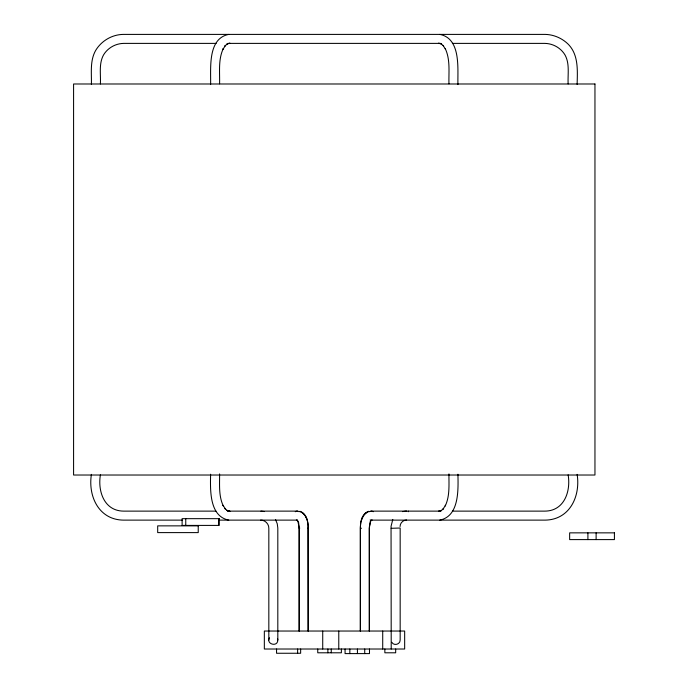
<?xml version="1.0" encoding="UTF-8"?>
<svg xmlns="http://www.w3.org/2000/svg" width="688" height="688" viewBox="0 0 688 688"><rect width="100%" height="100%" fill="white"/><g stroke="black" fill="none" stroke-linecap="round" stroke-linejoin="round"><path stroke-width="1.03" d="M408.337 511.726L408.354 511.124M400.072 526.509C400.046 523.052 403.108 519.999 406.565 520.016M275.544 519.638L277.247 523.749L277.814 528.014L277.814 640.021C277.823 647.451 265.714 644.209 269.429 637.776M370.264 521.384L369.413 526.483L369.465 631.034M362.026 518.589L360.804 522.502L360.245 528.092L360.245 631.034M392.788 519.449L391.051 526.397L391.214 649.016M362.413 517.703L364.958 513.919M370.454 521.547L370.746 520.885L369.232 528.238L369.232 631.034M361.776 519.156L362.696 517.041M365.251 513.635L368.906 511.416M364.33 514.547L365.921 512.973M402.489 511.605L406.445 511.003M307.906 528.264C308.611 522.226 306.71 513.472 299.968 511.296M368.57 511.296C361.802 513.523 360.142 521.96 360.478 528.238L360.478 631.034M228.734 34.4C207.226 38.554 211.061 68.955 210.597 84.581M229.027 43.387L230.033 43.232L226.885 44.066L227.762 43.628L224.907 45.993L225.535 45.365L223.015 49.244L223.299 48.573C218.105 59.572 219.902 72.077 219.584 83.824M439.512 511.124L438.505 511.279L441.653 510.453L440.776 510.892L443.631 508.527L443.003 509.146L445.523 505.276L445.239 505.938C449.995 495.962 448.834 484.619 448.954 473.92M439.804 520.119C459.498 516.189 458.199 489.495 457.941 474.23M361.08 528.16L360.478 528.238L361.08 528.289M299.676 528.04L299.074 528.092L299.074 631.034M391.18 528.307L400.167 528.014L400.167 640.021C400.364 644.441 393.811 646.195 391.782 642.274M216.144 43.387L123.788 43.387C115.575 43.507 107.749 47.885 103.527 54.954C98.651 63.838 100.912 74.304 100.396 83.953M227.952 43.387L440.587 43.387M452.394 43.387L544.75 43.387C552.963 43.507 560.789 47.885 565.011 54.954C569.888 63.838 567.626 74.304 568.142 83.953M215.929 511.124L123.788 511.124C104.284 511.107 97.61 491.37 100.396 474.858M227.711 511.124L297.603 511.124M370.935 511.124L440.578 511.124M452.394 511.124L544.75 511.124C564.255 511.107 570.928 491.37 568.142 474.858M182.251 520.119L123.195 520.119C98.719 519.655 87.926 496.168 91.409 474.367M218.758 520.119L297.448 520.119M371.09 520.119L545.343 520.119C569.819 519.655 580.612 496.168 577.129 474.367M277.814 631.034L264.338 631.034L264.338 649.016L404.664 649.016L404.664 631.034L400.528 631.034M278.133 631.034L400.167 631.034M260.933 511.124L264.467 511.554M260.632 520.119C265.043 519.956 268.982 523.903 268.827 528.307L268.827 640.021M299.676 528.16L299.074 528.092L298.635 522.545M439.804 34.4C461.313 38.554 457.477 68.955 457.941 84.581M439.512 43.387L438.505 43.232L441.653 44.066L440.776 43.628L443.631 45.993L443.003 45.365L445.523 49.244L445.239 48.573C450.434 59.572 448.636 72.077 448.954 83.824M229.027 511.124L230.033 511.279L226.885 510.453L227.762 510.892L224.907 508.527L225.535 509.146L223.015 505.276L223.299 505.938C218.543 495.962 219.704 484.619 219.584 473.92M228.734 520.119C209.04 516.189 210.339 489.495 210.597 474.23M307.906 528.203L308.061 631.034M299.633 511.416C306.289 513.755 308.215 521.771 308.293 528.092L308.293 631.034M302.617 512.973L303.288 513.635M303.58 513.919L304.208 514.547M305.842 517.041L306.126 517.703M306.513 518.589L306.762 519.156M298.085 521.547L297.792 520.885L299.306 528.238L299.306 631.034M277.668 638.86L277.814 640.021M596.118 532.856L596.118 539.598M587.905 532.856L587.905 539.598M577.129 84.443C577.456 70.511 578.754 54.378 567.755 43.765C561.657 38.046 553.72 34.641 545.343 34.4L123.195 34.4C111.981 34.615 101.446 40.833 95.675 50.422C89.767 60.802 91.693 73.048 91.409 84.443M395.677 649.016L395.677 652.792L384.85 652.792L384.85 649.016M382.717 631.034L382.717 649.016M369.49 649.016L369.49 653.6L345.075 653.6L345.075 649.016M364.726 649.016L364.726 653.6M357.425 649.016L357.425 653.6M349.839 649.016L349.839 653.6M341.377 649.016L341.377 652.792L317.744 652.792L317.744 649.016M338.771 631.034L338.771 649.016M331.246 649.016L331.246 652.792M327.875 649.016L327.875 652.792M322.724 631.034L322.724 649.016M300.647 649.016L300.647 653.256L276.55 653.256L276.55 649.016M297.62 649.016L297.62 653.256M218.552 518.666L218.552 525.408M185.76 518.666L185.76 525.408M297.371 520.111A4.498 3.887 86.3 0 1 296.365 519.965M295.29 511.726A4.498 3.887 86.3 0 1 299.177 511.726M369.361 511.726A4.498 3.887 -86.3 0 1 373.249 511.726M372.174 519.965A4.498 3.887 -86.3 0 1 370.161 519.965M594.957 83.988L73.582 83.988L73.582 475.021L594.957 475.021L594.957 83.988M219.248 518.666L182.114 518.666L182.114 525.408L219.248 525.408L219.248 518.666M198.23 525.864L157.69 525.864L157.69 532.607L198.23 532.607L198.23 525.864M614.418 532.856L569.647 532.856L569.647 539.598L614.418 539.598L614.418 532.856"/></g></svg>
